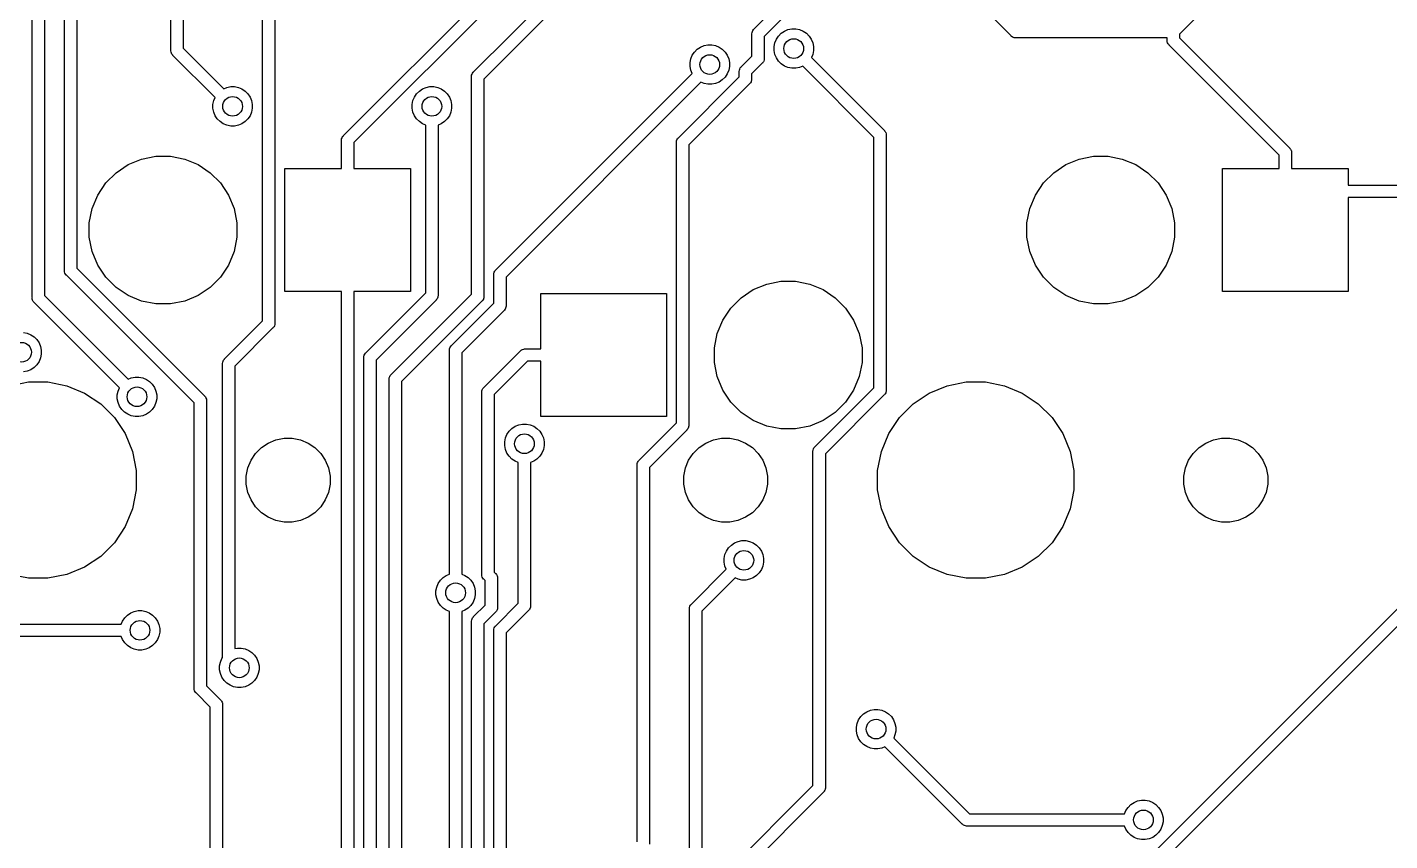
# Model space of a CAD drawing. Extents: x 1.2 to 14.9, y -4.9 to -0.3.
# Drawn here: x 9.416 to 10.506, y -2.518 to -1.868 of the extents above; entities that cross this region are included whole.
import ezdxf

# ---------------------------------------------------------------- set-up
doc = ezdxf.new("R2010")
doc.units = 0
doc.header["$MEASUREMENT"] = 0
doc.layers.add('BLACK', color=7, linetype='CONTINUOUS')

msp = doc.modelspace()

# ---------------------------------------------------------------- linework, layer by layer
at = {"layer": 'BLACK', "linetype": 'CONTINUOUS'}
for p, q in [((9.44605, -2.06227), (9.44605, -1.21855)), ((9.45589, -1.21676), (9.45589, -2.06047)), ((9.42012, -2.08405), (9.42012, -1.22625)), ((9.42996, -1.22445), (9.42996, -2.08225)), ((10.8725, -1.339), (10.338, -1.87347)), ((9.53126, -1.88645), (9.53126, -1.45167)), ((9.5411, -1.45347), (9.5411, -1.88465)), ((9.66933, -1.9544), (9.87477, -1.74895)), ((9.88046, -1.75719), (9.67756, -1.96009)), ((10.2032, -1.87474), (10.0856, -1.75719)), ((9.6046, -2.10264), (9.6046, -1.7785)), ((9.61444, -1.78029), (9.61444, -2.10444)), ((9.77331, -1.90353), (9.87619, -1.80064)), ((9.88315, -1.8076), (9.78154, -1.90922)), ((9.99756, -1.86941), (10.0139, -1.85302)), ((10.0196, -1.86125), (10.0058, -1.8751)), ((9.99593, -1.87306), (9.99602, -1.87209)), ((9.99595, -1.8733), (9.99593, -1.87306)), ((9.99595, -1.89098), (9.99595, -1.8733)), ((9.99602, -1.87209), (9.9963, -1.87117)), ((9.9963, -1.87117), (9.99676, -1.87031)), ((9.99676, -1.87031), (9.99722, -1.86975)), ((9.99722, -1.86975), (9.99737, -1.86956)), ((9.99722, -1.86975), (9.99722, -1.86975)), ((9.99737, -1.86956), (9.99756, -1.86941)), ((10.0172, -1.87485), (10.0194, -1.87265)), ((10.0194, -1.87265), (10.022, -1.87093)), ((10.022, -1.87093), (10.0248, -1.86974)), ((10.0248, -1.86974), (10.0279, -1.86914)), ((10.0279, -1.86914), (10.031, -1.86914)), ((10.031, -1.86914), (10.034, -1.86974)), ((10.034, -1.86974), (10.0369, -1.87093)), ((10.0369, -1.87093), (10.0395, -1.87265)), ((10.0395, -1.87265), (10.0417, -1.87485)), ((10.338, -1.87347), (10.338, -1.87637)), ((9.5411, -1.88465), (9.57344, -1.91699)), ((9.95218, -1.88545), (9.95476, -1.88373)), ((9.95476, -1.88373), (9.95763, -1.88254)), ((9.95763, -1.88254), (9.96067, -1.88193)), ((9.96067, -1.88193), (9.96377, -1.88193)), ((9.96377, -1.88193), (9.96681, -1.88254)), ((9.96681, -1.88254), (9.96968, -1.88373)), ((9.96968, -1.88373), (9.97226, -1.88545)), ((10.0058, -1.8751), (10.0058, -1.89277)), ((10.0137, -1.88333), (10.0143, -1.88029)), ((10.0137, -1.88644), (10.0137, -1.88333)), ((10.0143, -1.88029), (10.0155, -1.87743)), ((10.0155, -1.87743), (10.0172, -1.87485)), ((10.0417, -1.87485), (10.0434, -1.87743)), ((10.0434, -1.87743), (10.0446, -1.88029)), ((10.0446, -1.88029), (10.0452, -1.88333)), ((10.0452, -1.88333), (10.0452, -1.88644)), ((10.2033, -1.87493), (10.2032, -1.87474)), ((10.2035, -1.87508), (10.2033, -1.87493)), ((10.2037, -1.87523), (10.2035, -1.87508)), ((10.2035, -1.87508), (10.2035, -1.87508)), ((10.2041, -1.87554), (10.2037, -1.87523)), ((10.2049, -1.876), (10.2041, -1.87554)), ((10.2058, -1.87628), (10.2049, -1.876)), ((10.2066, -1.87635), (10.2058, -1.87628)), ((10.2068, -1.87637), (10.2066, -1.87635)), ((10.2066, -1.87635), (10.2066, -1.87635)), ((10.207, -1.87635), (10.2068, -1.87637)), ((10.3281, -1.87635), (10.207, -1.87635)), ((10.3281, -1.87816), (10.3281, -1.87635)), ((10.3281, -1.87841), (10.3281, -1.87816)), ((10.3281, -1.87865), (10.3281, -1.87841)), ((10.3282, -1.87937), (10.3281, -1.87865)), ((10.3281, -1.87865), (10.3281, -1.87865)), ((10.3285, -1.8803), (10.3282, -1.87937)), ((10.329, -1.88115), (10.3285, -1.8803)), ((10.3296, -1.8819), (10.329, -1.88115)), ((10.3298, -1.88206), (10.3296, -1.8819)), ((10.4177, -1.97002), (10.3298, -1.88206)), ((10.338, -1.87637), (10.4259, -1.96433)), ((9.53123, -1.88669), (9.53126, -1.88645)), ((9.53133, -1.88765), (9.53123, -1.88669)), ((9.53161, -1.88858), (9.53133, -1.88765)), ((9.53207, -1.88944), (9.53161, -1.88858)), ((9.53231, -1.88974), (9.53207, -1.88944)), ((9.53268, -1.89019), (9.53231, -1.88974)), ((9.53287, -1.89034), (9.53268, -1.89019)), ((9.56648, -1.92395), (9.53287, -1.89034)), ((9.94647, -1.89613), (9.94708, -1.89309)), ((9.94647, -1.89923), (9.94647, -1.89613)), ((9.94708, -1.89309), (9.94826, -1.89022)), ((9.94826, -1.89022), (9.94999, -1.88764)), ((9.94999, -1.88764), (9.95218, -1.88545)), ((9.97226, -1.88545), (9.97445, -1.88764)), ((9.97445, -1.88764), (9.97618, -1.89022)), ((9.97618, -1.89022), (9.97736, -1.89309)), ((9.97736, -1.89309), (9.97797, -1.89613)), ((9.97797, -1.89613), (9.97797, -1.89923)), ((9.98747, -1.89946), (9.99595, -1.89098)), ((10.0045, -1.89633), (10.0044, -1.89651)), ((10.005, -1.89576), (10.0045, -1.89632)), ((10.0045, -1.89632), (10.0045, -1.89633)), ((10.0052, -1.89538), (10.005, -1.89576)), ((10.0054, -1.89491), (10.0052, -1.89538)), ((10.0057, -1.89398), (10.0054, -1.89491)), ((10.0058, -1.89326), (10.0057, -1.89398)), ((10.0058, -1.89277), (10.0058, -1.89302)), ((10.0058, -1.89302), (10.0058, -1.89326)), ((10.0058, -1.89326), (10.0058, -1.89326)), ((10.0143, -1.88948), (10.0137, -1.88644)), ((10.0155, -1.89235), (10.0143, -1.88948)), ((10.0172, -1.89492), (10.0155, -1.89235)), ((10.0194, -1.89712), (10.0172, -1.89492)), ((10.0446, -1.88948), (10.0435, -1.89202)), ((10.0435, -1.89202), (10.1017, -1.95024)), ((10.0452, -1.88644), (10.0446, -1.88948)), ((9.77167, -1.90718), (9.77176, -1.90621)), ((9.77169, -1.90742), (9.77167, -1.90718)), ((9.77176, -1.90621), (9.77205, -1.90528)), ((9.77205, -1.90528), (9.7725, -1.90443)), ((9.7725, -1.90443), (9.77296, -1.90387)), ((9.77296, -1.90387), (9.77312, -1.90368)), ((9.77296, -1.90387), (9.77296, -1.90387)), ((9.77312, -1.90368), (9.77331, -1.90353)), ((9.79103, -2.06191), (9.94813, -1.90481)), ((9.94708, -1.90227), (9.94647, -1.89923)), ((9.94813, -1.90481), (9.94708, -1.90227)), ((9.97618, -1.90514), (9.97445, -1.90772)), ((9.97736, -1.90227), (9.97618, -1.90514)), ((9.97797, -1.89923), (9.97736, -1.90227)), ((9.98583, -1.90311), (9.98593, -1.90215)), ((9.98585, -1.90335), (9.98583, -1.90311)), ((9.98585, -1.90747), (9.98585, -1.90335)), ((9.98593, -1.90215), (9.98621, -1.90122)), ((9.98621, -1.90122), (9.98666, -1.90036)), ((9.98666, -1.90036), (9.98712, -1.8998)), ((9.98712, -1.8998), (9.98713, -1.8998)), ((9.98713, -1.8998), (9.98728, -1.89961)), ((9.98728, -1.89961), (9.98747, -1.89946)), ((10.0042, -1.89667), (9.9957, -1.90515)), ((9.9957, -1.90515), (9.9957, -1.90927)), ((10.0044, -1.89651), (10.0042, -1.89667)), ((10.022, -1.89884), (10.0194, -1.89712)), ((10.0248, -1.90003), (10.022, -1.89884)), ((10.0279, -1.90063), (10.0248, -1.90003)), ((10.031, -1.90063), (10.0279, -1.90063)), ((10.034, -1.90003), (10.031, -1.90063)), ((10.0366, -1.89898), (10.034, -1.90003)), ((10.0935, -1.95593), (10.0366, -1.89898)), ((9.57344, -1.91699), (9.57597, -1.91594)), ((9.57597, -1.91594), (9.57902, -1.91533)), ((9.57902, -1.91533), (9.58212, -1.91533)), ((9.58212, -1.91533), (9.58516, -1.91594)), ((9.58516, -1.91594), (9.58803, -1.91712)), ((9.58803, -1.91712), (9.59061, -1.91885)), ((9.72995, -1.91885), (9.73253, -1.91712)), ((9.73253, -1.91712), (9.7354, -1.91594)), ((9.7354, -1.91594), (9.73844, -1.91533)), ((9.73844, -1.91533), (9.74154, -1.91533)), ((9.74154, -1.91533), (9.74459, -1.91594)), ((9.74459, -1.91594), (9.74745, -1.91712)), ((9.74745, -1.91712), (9.75003, -1.91885)), ((9.77169, -2.08125), (9.77169, -1.90742)), ((9.78154, -1.90922), (9.78154, -2.08304)), ((9.95509, -1.91177), (9.79926, -2.0676)), ((9.93717, -1.95616), (9.98585, -1.90747)), ((9.99408, -1.91316), (9.9454, -1.96185)), ((9.95763, -1.91282), (9.95509, -1.91177)), ((9.96067, -1.91343), (9.95763, -1.91282)), ((9.96377, -1.91343), (9.96067, -1.91343)), ((9.96681, -1.91282), (9.96377, -1.91343)), ((9.96968, -1.91164), (9.96681, -1.91282)), ((9.97226, -1.90991), (9.96968, -1.91164)), ((9.97445, -1.90772), (9.97226, -1.90991)), ((9.99427, -1.91301), (9.99408, -1.91316)), ((9.99467, -1.91253), (9.99427, -1.91301)), ((9.99489, -1.91226), (9.99467, -1.91253)), ((9.99534, -1.9114), (9.99489, -1.91226)), ((9.99546, -1.91101), (9.99534, -1.9114)), ((9.99563, -1.91048), (9.99546, -1.91101)), ((9.9957, -1.90975), (9.99563, -1.91048)), ((9.9957, -1.90927), (9.99572, -1.90951)), ((9.99572, -1.90951), (9.9957, -1.90975)), ((9.9957, -1.90975), (9.9957, -1.90975)), ((9.56482, -1.92953), (9.56542, -1.92649)), ((9.56542, -1.92649), (9.56648, -1.92395)), ((9.59061, -1.91885), (9.5928, -1.92104)), ((9.5928, -1.92104), (9.59452, -1.92362)), ((9.59452, -1.92362), (9.59571, -1.92649)), ((9.59571, -1.92649), (9.59631, -1.92953)), ((9.72424, -1.92953), (9.72485, -1.92649)), ((9.72485, -1.92649), (9.72604, -1.92362)), ((9.72604, -1.92362), (9.72776, -1.92104)), ((9.72776, -1.92104), (9.72995, -1.91885)), ((9.75003, -1.91885), (9.75222, -1.92104)), ((9.75222, -1.92104), (9.75395, -1.92362)), ((9.75395, -1.92362), (9.75513, -1.92649)), ((9.75513, -1.92649), (9.75574, -1.92953)), ((9.56482, -1.93263), (9.56482, -1.92953)), ((9.56542, -1.93567), (9.56482, -1.93263)), ((9.56661, -1.93854), (9.56542, -1.93567)), ((9.56833, -1.94112), (9.56661, -1.93854)), ((9.59452, -1.93854), (9.5928, -1.94112)), ((9.59571, -1.93567), (9.59452, -1.93854)), ((9.59631, -1.93263), (9.59571, -1.93567)), ((9.59631, -1.92953), (9.59631, -1.93263)), ((9.72424, -1.93263), (9.72424, -1.92953)), ((9.72485, -1.93567), (9.72424, -1.93263)), ((9.72604, -1.93854), (9.72485, -1.93567)), ((9.72776, -1.94112), (9.72604, -1.93854)), ((9.75395, -1.93854), (9.75222, -1.94112)), ((9.75513, -1.93567), (9.75395, -1.93854)), ((9.75574, -1.93263), (9.75513, -1.93567)), ((9.75574, -1.92953), (9.75574, -1.93263)), ((9.57053, -1.94331), (9.56833, -1.94112)), ((9.57311, -1.94503), (9.57053, -1.94331)), ((9.57597, -1.94622), (9.57311, -1.94503)), ((9.57902, -1.94683), (9.57597, -1.94622)), ((9.58212, -1.94683), (9.57902, -1.94683)), ((9.58516, -1.94622), (9.58212, -1.94683)), ((9.58803, -1.94503), (9.58516, -1.94622)), ((9.59061, -1.94331), (9.58803, -1.94503)), ((9.5928, -1.94112), (9.59061, -1.94331)), ((9.72995, -1.94331), (9.72776, -1.94112)), ((9.73253, -1.94503), (9.72995, -1.94331)), ((9.73507, -1.94609), (9.73253, -1.94503)), ((9.73507, -2.08026), (9.73507, -1.94609)), ((9.74745, -1.94503), (9.74491, -1.94609)), ((9.74491, -1.94609), (9.74491, -2.08206)), ((9.75003, -1.94331), (9.74745, -1.94503)), ((9.75222, -1.94112), (9.75003, -1.94331)), ((10.1017, -1.95024), (10.1019, -1.95039)), ((10.1019, -1.95039), (10.1021, -1.95058)), ((10.1021, -1.95058), (10.1021, -1.95058)), ((10.1021, -1.95058), (10.1025, -1.95114)), ((9.66769, -1.95805), (9.66772, -1.95781)), ((9.66772, -1.95829), (9.66769, -1.95805)), ((9.66772, -1.95781), (9.66779, -1.95709)), ((9.66772, -1.95781), (9.66772, -1.95781)), ((9.66772, -1.96774), (9.66772, -1.95829)), ((9.66779, -1.95709), (9.66807, -1.95616)), ((9.66807, -1.95616), (9.66853, -1.9553)), ((9.66853, -1.9553), (9.66914, -1.95455)), ((9.66914, -1.95455), (9.66933, -1.9544)), ((9.67756, -1.96009), (9.67756, -1.98079)), ((9.93554, -1.95981), (9.93559, -1.95929)), ((9.93556, -1.96005), (9.93554, -1.95981)), ((9.93556, -2.18423), (9.93556, -1.96005)), ((9.93559, -1.95929), (9.93563, -1.95884)), ((9.93563, -1.95884), (9.93565, -1.95877)), ((9.93565, -1.95877), (9.93591, -1.95791)), ((9.93591, -1.95791), (9.93637, -1.95706)), ((9.93637, -1.95706), (9.93683, -1.9565)), ((9.93683, -1.9565), (9.93698, -1.95631)), ((9.93683, -1.9565), (9.93683, -1.9565)), ((9.93698, -1.95631), (9.93717, -1.95616)), ((10.0935, -2.15617), (10.0935, -1.95593)), ((10.1025, -1.95114), (10.1028, -1.95161)), ((10.1028, -1.95161), (10.103, -1.952)), ((10.103, -1.952), (10.1033, -1.95293)), ((10.1033, -1.95293), (10.1034, -1.95365)), ((10.1034, -1.95365), (10.1034, -1.95365)), ((10.1034, -1.95365), (10.1034, -1.95389)), ((10.1034, -1.95389), (10.1034, -1.95413)), ((10.1034, -1.95413), (10.1034, -2.15797)), ((9.50777, -1.97321), (9.51918, -1.97094)), ((9.51918, -1.97094), (9.53082, -1.97094)), ((9.53082, -1.97094), (9.54223, -1.97321)), ((9.66772, -1.98079), (9.66772, -1.96774)), ((9.9454, -1.96185), (9.9454, -2.18603)), ((10.2578, -1.97321), (10.2692, -1.97094)), ((10.2692, -1.97094), (10.2808, -1.97094)), ((10.2808, -1.97094), (10.2922, -1.97321)), ((10.4177, -1.98079), (10.4177, -1.97002)), ((10.4259, -1.96433), (10.4261, -1.96448)), ((10.4261, -1.96448), (10.4263, -1.96467)), ((10.4263, -1.96467), (10.4263, -1.96467)), ((10.4263, -1.96467), (10.4267, -1.96523)), ((10.4267, -1.96523), (10.4271, -1.96589)), ((10.4271, -1.96589), (10.4272, -1.96609)), ((10.4272, -1.96609), (10.4275, -1.96702)), ((10.4275, -1.96702), (10.4276, -1.96774)), ((10.4276, -1.96774), (10.4276, -1.96774)), ((10.4276, -1.96774), (10.4276, -1.96798)), ((10.4276, -1.96798), (10.4276, -1.96822)), ((10.4276, -1.96822), (10.4276, -1.98079)), ((9.48735, -1.98413), (9.49703, -1.97767)), ((9.49703, -1.97767), (9.50777, -1.97321)), ((9.54223, -1.97321), (9.55297, -1.97767)), ((9.55297, -1.97767), (9.56265, -1.98413)), ((9.62244, -2.07921), (9.62244, -1.98079)), ((9.62244, -1.98079), (9.66772, -1.98079)), ((9.67756, -1.98079), (9.72283, -1.98079)), ((9.72283, -1.98079), (9.72283, -2.07921)), ((10.2374, -1.98413), (10.247, -1.97767)), ((10.247, -1.97767), (10.2578, -1.97321)), ((10.2922, -1.97321), (10.303, -1.97767)), ((10.303, -1.97767), (10.3126, -1.98413)), ((10.3724, -2.07921), (10.3724, -1.98079)), ((10.3724, -1.98079), (10.4177, -1.98079)), ((10.4276, -1.98079), (10.4728, -1.98079)), ((10.4728, -1.98079), (10.4728, -1.99407)), ((9.47267, -2.00203), (9.47913, -1.99235)), ((9.47913, -1.99235), (9.48735, -1.98413)), ((9.56265, -1.98413), (9.57087, -1.99235)), ((9.57087, -1.99235), (9.57733, -2.00203)), ((10.2227, -2.00203), (10.2291, -1.99235)), ((10.2291, -1.99235), (10.2374, -1.98413)), ((10.3126, -1.98413), (10.3209, -1.99235)), ((10.3209, -1.99235), (10.3273, -2.00203)), ((10.4728, -1.99407), (10.6195, -1.99407)), ((9.46821, -2.01277), (9.47267, -2.00203)), ((9.57733, -2.00203), (9.58179, -2.01277)), ((10.2182, -2.01277), (10.2227, -2.00203)), ((10.3273, -2.00203), (10.3318, -2.01277)), ((10.6177, -2.00391), (10.4728, -2.00391)), ((10.4728, -2.00391), (10.4728, -2.07921)), ((9.46594, -2.02418), (9.46821, -2.01277)), ((9.58179, -2.01277), (9.58406, -2.02418)), ((10.2159, -2.02418), (10.2182, -2.01277)), ((10.3318, -2.01277), (10.3341, -2.02418)), ((9.46594, -2.03582), (9.46594, -2.02418)), ((9.58406, -2.02418), (9.58406, -2.03582)), ((10.2159, -2.03582), (10.2159, -2.02418)), ((10.3341, -2.02418), (10.3341, -2.03582)), ((9.46821, -2.04723), (9.46594, -2.03582)), ((9.58406, -2.03582), (9.58179, -2.04723)), ((10.2182, -2.04723), (10.2159, -2.03582)), ((10.3341, -2.03582), (10.3318, -2.04723)), ((9.47267, -2.05797), (9.46821, -2.04723)), ((9.58179, -2.04723), (9.57733, -2.05797)), ((10.2227, -2.05797), (10.2182, -2.04723)), ((10.3318, -2.04723), (10.3273, -2.05797)), ((9.47913, -2.06765), (9.47267, -2.05797)), ((9.57733, -2.05797), (9.57087, -2.06765)), ((10.2291, -2.06765), (10.2227, -2.05797)), ((10.3273, -2.05797), (10.3209, -2.06765)), ((9.44603, -2.06251), (9.44605, -2.06227)), ((9.44605, -2.06275), (9.44603, -2.06251)), ((9.44612, -2.06347), (9.44605, -2.06275)), ((9.44605, -2.06275), (9.44605, -2.06275)), ((9.4464, -2.0644), (9.44612, -2.06347)), ((9.44686, -2.06526), (9.4464, -2.0644)), ((9.44748, -2.066), (9.44686, -2.06526)), ((9.44766, -2.06616), (9.44748, -2.066)), ((9.54978, -2.16827), (9.44766, -2.06616)), ((9.45589, -2.06047), (9.55801, -2.16258)), ((9.48735, -2.07587), (9.47913, -2.06765)), ((9.57087, -2.06765), (9.56265, -2.07587)), ((9.7894, -2.06556), (9.78949, -2.06459)), ((9.78942, -2.0658), (9.7894, -2.06556)), ((9.78942, -2.08859), (9.78942, -2.0658)), ((9.78949, -2.06459), (9.78977, -2.06367)), ((9.78977, -2.06367), (9.79023, -2.06281)), ((9.79023, -2.06281), (9.79069, -2.06225)), ((9.79069, -2.06225), (9.79085, -2.06206)), ((9.79069, -2.06225), (9.79069, -2.06225)), ((9.79085, -2.06206), (9.79103, -2.06191)), ((9.79926, -2.0676), (9.79926, -2.09039)), ((10.2374, -2.07587), (10.2291, -2.06765)), ((10.3209, -2.06765), (10.3126, -2.07587)), ((9.49703, -2.08233), (9.48735, -2.07587)), ((9.56265, -2.07587), (9.55297, -2.08233)), ((9.66772, -2.07921), (9.62244, -2.07921)), ((9.66772, -2.58543), (9.66772, -2.07921)), ((9.72283, -2.07921), (9.67756, -2.07921)), ((9.67756, -2.07921), (9.67756, -2.58723)), ((9.68706, -2.12827), (9.73507, -2.08026)), ((9.70746, -2.14548), (9.77169, -2.08125)), ((9.82717, -2.12508), (9.82717, -2.08079)), ((9.82717, -2.08079), (9.92756, -2.08079)), ((9.92756, -2.08079), (9.92756, -2.17921)), ((9.98735, -2.08413), (9.99703, -2.07767)), ((9.99703, -2.07767), (10.0078, -2.07321)), ((10.0078, -2.07321), (10.0192, -2.07094)), ((10.0192, -2.07094), (10.0308, -2.07094)), ((10.0308, -2.07094), (10.0422, -2.07321)), ((10.0422, -2.07321), (10.053, -2.07767)), ((10.053, -2.07767), (10.0626, -2.08413)), ((10.247, -2.08233), (10.2374, -2.07587)), ((10.3126, -2.07587), (10.303, -2.08233)), ((10.4728, -2.07921), (10.3724, -2.07921)), ((9.42009, -2.08429), (9.42012, -2.08405)), ((9.42012, -2.08453), (9.42009, -2.08429)), ((9.42019, -2.08525), (9.42012, -2.08453)), ((9.42012, -2.08453), (9.42012, -2.08453)), ((9.42047, -2.08618), (9.42019, -2.08525)), ((9.42093, -2.08703), (9.42047, -2.08618)), ((9.42154, -2.08778), (9.42093, -2.08703)), ((9.42173, -2.08794), (9.42154, -2.08778)), ((9.49, -2.15621), (9.42173, -2.08794)), ((9.42996, -2.08225), (9.49696, -2.14925)), ((9.50777, -2.08679), (9.49703, -2.08233)), ((9.51918, -2.08906), (9.50777, -2.08679)), ((9.53082, -2.08906), (9.51918, -2.08906)), ((9.54223, -2.08679), (9.53082, -2.08906)), ((9.55297, -2.08233), (9.54223, -2.08679)), ((9.7433, -2.08595), (9.69529, -2.13396)), ((9.77992, -2.08693), (9.71569, -2.15117)), ((9.74349, -2.0858), (9.7433, -2.08595)), ((9.74371, -2.08552), (9.74349, -2.0858)), ((9.7441, -2.08505), (9.74371, -2.08552)), ((9.74456, -2.08419), (9.7441, -2.08505)), ((9.74461, -2.08402), (9.74456, -2.08419)), ((9.74484, -2.08326), (9.74461, -2.08402)), ((9.74491, -2.08254), (9.74484, -2.08326)), ((9.74491, -2.08206), (9.74494, -2.0823)), ((9.74494, -2.0823), (9.74491, -2.08254)), ((9.74491, -2.08254), (9.74491, -2.08254)), ((9.75564, -2.12237), (9.78942, -2.08859)), ((9.78011, -2.08678), (9.77992, -2.08693)), ((9.78026, -2.08659), (9.78011, -2.08678)), ((9.78073, -2.08603), (9.78026, -2.08659)), ((9.78026, -2.08659), (9.78026, -2.08659)), ((9.78118, -2.08518), (9.78073, -2.08603)), ((9.78122, -2.08505), (9.78118, -2.08518)), ((9.78146, -2.08425), (9.78122, -2.08505)), ((9.78154, -2.08352), (9.78146, -2.08425)), ((9.78154, -2.08304), (9.78156, -2.08328)), ((9.78156, -2.08328), (9.78154, -2.08352)), ((9.78154, -2.08352), (9.78154, -2.08352)), ((9.79891, -2.09252), (9.79858, -2.09314)), ((9.79919, -2.09159), (9.79891, -2.09252)), ((9.79926, -2.09087), (9.79919, -2.09159)), ((9.79926, -2.09039), (9.79929, -2.09063)), ((9.79929, -2.09063), (9.79926, -2.09087)), ((9.79926, -2.09087), (9.79926, -2.09087)), ((9.97267, -2.10203), (9.97913, -2.09235)), ((9.97913, -2.09235), (9.98735, -2.08413)), ((10.0626, -2.08413), (10.0709, -2.09235)), ((10.0709, -2.09235), (10.0773, -2.10203)), ((10.2578, -2.08679), (10.247, -2.08233)), ((10.2692, -2.08906), (10.2578, -2.08679)), ((10.2808, -2.08906), (10.2692, -2.08906)), ((10.2922, -2.08679), (10.2808, -2.08906)), ((10.303, -2.08233), (10.2922, -2.08679)), ((9.57419, -2.13305), (9.6046, -2.10264)), ((9.79765, -2.09428), (9.76387, -2.12806)), ((9.79784, -2.09413), (9.79765, -2.09428)), ((9.79799, -2.09394), (9.79784, -2.09413)), ((9.79845, -2.09338), (9.79799, -2.09394)), ((9.79799, -2.09394), (9.79799, -2.09394)), ((9.79858, -2.09314), (9.79845, -2.09338)), ((9.96821, -2.11277), (9.97267, -2.10203)), ((10.0773, -2.10203), (10.0818, -2.11277)), ((9.41331, -2.11195), (9.41635, -2.11256)), ((9.41635, -2.11256), (9.41922, -2.11375)), ((9.41922, -2.11375), (9.42179, -2.11547)), ((9.61283, -2.10833), (9.58242, -2.13874)), ((9.61302, -2.10818), (9.61283, -2.10833)), ((9.61317, -2.10799), (9.61302, -2.10818)), ((9.61363, -2.10743), (9.61317, -2.10799)), ((9.61317, -2.10799), (9.61317, -2.10799)), ((9.61372, -2.10727), (9.61363, -2.10743)), ((9.61409, -2.10657), (9.61372, -2.10727)), ((9.61437, -2.10565), (9.61409, -2.10657)), ((9.61444, -2.10492), (9.61437, -2.10565)), ((9.61444, -2.10444), (9.61446, -2.10468)), ((9.61446, -2.10468), (9.61444, -2.10492)), ((9.61444, -2.10492), (9.61444, -2.10492)), ((9.96594, -2.12418), (9.96821, -2.11277)), ((10.0818, -2.11277), (10.0841, -2.12418)), ((9.42179, -2.11547), (9.42399, -2.11766)), ((9.42399, -2.11766), (9.42571, -2.12024)), ((9.42571, -2.12024), (9.4269, -2.12311)), ((9.4269, -2.12311), (9.4275, -2.12615)), ((9.75401, -2.12602), (9.7541, -2.12505)), ((9.7541, -2.12505), (9.75438, -2.12413)), ((9.75438, -2.12413), (9.75484, -2.12327)), ((9.75484, -2.12327), (9.7553, -2.12271)), ((9.7553, -2.12271), (9.75546, -2.12252)), ((9.7553, -2.12271), (9.7553, -2.12271)), ((9.75546, -2.12252), (9.75564, -2.12237)), ((9.81247, -2.12543), (9.81339, -2.12515)), ((9.81339, -2.12515), (9.81412, -2.12508)), ((9.81412, -2.12508), (9.81436, -2.12506)), ((9.81412, -2.12508), (9.81412, -2.12508)), ((9.81436, -2.12506), (9.8146, -2.12508)), ((9.8146, -2.12508), (9.82717, -2.12508)), ((9.96594, -2.13582), (9.96594, -2.12418)), ((10.0841, -2.12418), (10.0841, -2.13582)), ((9.42571, -2.13516), (9.42399, -2.13774)), ((9.4269, -2.13229), (9.42571, -2.13516)), ((9.4275, -2.12925), (9.4269, -2.13229)), ((9.4275, -2.12615), (9.4275, -2.12925)), ((9.57255, -2.1367), (9.57265, -2.13574)), ((9.57265, -2.13574), (9.57293, -2.13481)), ((9.57293, -2.13481), (9.57338, -2.13396)), ((9.57338, -2.13396), (9.57385, -2.1334)), ((9.57385, -2.1334), (9.574, -2.13321)), ((9.57385, -2.1334), (9.57385, -2.1334)), ((9.574, -2.13321), (9.57419, -2.13305)), ((9.68543, -2.13192), (9.68545, -2.13168)), ((9.68545, -2.13216), (9.68543, -2.13192)), ((9.68545, -2.13168), (9.68552, -2.13096)), ((9.68545, -2.13168), (9.68545, -2.13168)), ((9.68545, -2.60165), (9.68545, -2.13216)), ((9.68552, -2.13096), (9.6858, -2.13003)), ((9.6858, -2.13003), (9.68626, -2.12917)), ((9.68626, -2.12917), (9.68687, -2.12842)), ((9.68687, -2.12842), (9.68706, -2.12827)), ((9.69529, -2.13396), (9.69529, -2.60344)), ((9.75403, -2.12626), (9.75401, -2.12602)), ((9.75403, -2.30511), (9.75403, -2.12626)), ((9.76387, -2.12806), (9.76387, -2.30511)), ((9.78149, -2.15591), (9.81071, -2.12669)), ((9.8164, -2.13492), (9.78972, -2.1616)), ((9.81071, -2.12669), (9.81086, -2.1265)), ((9.81086, -2.1265), (9.81105, -2.12635)), ((9.81105, -2.12635), (9.81161, -2.12589)), ((9.81105, -2.12635), (9.81105, -2.12635)), ((9.81161, -2.12589), (9.81182, -2.12578)), ((9.81182, -2.12578), (9.81247, -2.12543)), ((9.82717, -2.13492), (9.8164, -2.13492)), ((9.82717, -2.17921), (9.82717, -2.13492)), ((9.96821, -2.14723), (9.96594, -2.13582)), ((10.0841, -2.13582), (10.0818, -2.14723)), ((9.41635, -2.14284), (9.41331, -2.14345)), ((9.41922, -2.14166), (9.41635, -2.14284)), ((9.42179, -2.13993), (9.41922, -2.14166)), ((9.42399, -2.13774), (9.42179, -2.13993)), ((9.57257, -2.13695), (9.57255, -2.1367)), ((9.57257, -2.3714), (9.57257, -2.13695)), ((9.58242, -2.13874), (9.58242, -2.36475)), ((9.7062, -2.14724), (9.70666, -2.14638)), ((9.70666, -2.14638), (9.70712, -2.14582)), ((9.70712, -2.14582), (9.70727, -2.14563)), ((9.70712, -2.14582), (9.70712, -2.14582)), ((9.70727, -2.14563), (9.70746, -2.14548)), ((9.4021, -2.15452), (9.41727, -2.1515)), ((9.41727, -2.1515), (9.43273, -2.1515)), ((9.43273, -2.1515), (9.4479, -2.15452)), ((9.4479, -2.15452), (9.46218, -2.16043)), ((9.48895, -2.15875), (9.49, -2.15621)), ((9.49696, -2.14925), (9.4995, -2.1482)), ((9.4995, -2.1482), (9.50254, -2.14759)), ((9.50254, -2.14759), (9.50565, -2.14759)), ((9.50565, -2.14759), (9.50869, -2.1482)), ((9.50869, -2.1482), (9.51155, -2.14939)), ((9.51155, -2.14939), (9.51413, -2.15111)), ((9.51413, -2.15111), (9.51633, -2.1533)), ((9.51633, -2.1533), (9.51805, -2.15588)), ((9.51805, -2.15588), (9.51924, -2.15875)), ((9.70582, -2.14913), (9.70592, -2.14817)), ((9.70585, -2.14937), (9.70582, -2.14913)), ((9.70585, -2.63548), (9.70585, -2.14937)), ((9.70592, -2.14817), (9.7062, -2.14724)), ((9.71569, -2.15117), (9.71569, -2.63548)), ((9.77995, -2.15859), (9.78023, -2.15767)), ((9.78023, -2.15767), (9.78069, -2.15681)), ((9.78069, -2.15681), (9.78115, -2.15625)), ((9.78115, -2.15625), (9.7813, -2.15606)), ((9.78115, -2.15625), (9.78115, -2.15625)), ((9.7813, -2.15606), (9.78149, -2.15591)), ((9.97267, -2.15797), (9.96821, -2.14723)), ((10.0464, -2.20325), (10.0935, -2.15617)), ((10.0818, -2.14723), (10.0773, -2.15797)), ((10.1378, -2.16043), (10.1521, -2.15452)), ((10.1521, -2.15452), (10.1673, -2.1515)), ((10.1673, -2.1515), (10.1827, -2.1515)), ((10.1827, -2.1515), (10.1979, -2.15452)), ((10.1979, -2.15452), (10.2122, -2.16043)), ((9.46218, -2.16043), (9.47504, -2.16903)), ((9.48835, -2.16179), (9.48895, -2.15875)), ((9.48835, -2.16489), (9.48835, -2.16179)), ((9.48895, -2.16794), (9.48835, -2.16489)), ((9.49014, -2.1708), (9.48895, -2.16794)), ((9.51924, -2.16794), (9.51805, -2.1708)), ((9.51924, -2.15875), (9.51984, -2.16179)), ((9.51984, -2.16489), (9.51924, -2.16794)), ((9.51984, -2.16179), (9.51984, -2.16489)), ((9.54978, -2.39625), (9.54978, -2.16827)), ((9.55801, -2.16258), (9.55819, -2.16274)), ((9.55819, -2.16274), (9.55835, -2.16292)), ((9.55835, -2.16292), (9.55881, -2.16348)), ((9.55881, -2.16348), (9.55913, -2.16409)), ((9.55913, -2.16409), (9.55927, -2.16434)), ((9.55927, -2.16434), (9.55955, -2.16527)), ((9.55955, -2.16527), (9.55962, -2.16599)), ((9.55962, -2.16599), (9.55962, -2.16599)), ((9.55962, -2.16599), (9.55964, -2.16623)), ((9.55964, -2.16623), (9.55962, -2.16647)), ((9.55962, -2.16647), (9.55962, -2.39445)), ((9.77985, -2.15956), (9.77995, -2.15859)), ((9.77988, -2.1598), (9.77985, -2.15956)), ((9.77988, -2.30534), (9.77988, -2.1598)), ((9.78972, -2.1616), (9.78972, -2.30354)), ((9.97913, -2.16765), (9.97267, -2.15797)), ((9.98735, -2.17587), (9.97913, -2.16765)), ((10.1017, -2.16186), (10.0547, -2.20894)), ((10.0709, -2.16765), (10.0626, -2.17587)), ((10.0773, -2.15797), (10.0709, -2.16765)), ((10.1019, -2.16171), (10.1017, -2.16186)), ((10.1022, -2.16138), (10.1019, -2.16171)), ((10.1025, -2.16096), (10.1022, -2.16138)), ((10.103, -2.1601), (10.1025, -2.16096)), ((10.1032, -2.15952), (10.103, -2.1601)), ((10.1033, -2.15917), (10.1032, -2.15952)), ((10.1034, -2.15845), (10.1033, -2.15917)), ((10.1034, -2.15797), (10.1034, -2.15821)), ((10.1034, -2.15821), (10.1034, -2.15845)), ((10.1034, -2.15845), (10.1034, -2.15845)), ((10.125, -2.16903), (10.1378, -2.16043)), ((10.2122, -2.16043), (10.225, -2.16903)), ((9.47504, -2.16903), (9.48597, -2.17996)), ((9.49186, -2.17338), (9.49014, -2.1708)), ((9.49406, -2.17557), (9.49186, -2.17338)), ((9.49663, -2.1773), (9.49406, -2.17557)), ((9.4995, -2.17849), (9.49663, -2.1773)), ((9.50254, -2.17909), (9.4995, -2.17849)), ((9.50565, -2.17909), (9.50254, -2.17909)), ((9.50869, -2.17849), (9.50565, -2.17909)), ((9.51155, -2.1773), (9.50869, -2.17849)), ((9.51413, -2.17557), (9.51155, -2.1773)), ((9.51633, -2.17338), (9.51413, -2.17557)), ((9.51805, -2.1708), (9.51633, -2.17338)), ((9.92756, -2.17921), (9.82717, -2.17921)), ((9.99703, -2.18233), (9.98735, -2.17587)), ((10.0626, -2.17587), (10.053, -2.18233)), ((10.114, -2.17996), (10.125, -2.16903)), ((10.225, -2.16903), (10.236, -2.17996)), ((9.48597, -2.17996), (9.49457, -2.19282)), ((9.80176, -2.19083), (9.80396, -2.18864)), ((9.80396, -2.18864), (9.80654, -2.18691)), ((9.80654, -2.18691), (9.8094, -2.18573)), ((9.8094, -2.18573), (9.81245, -2.18512)), ((9.81245, -2.18512), (9.81555, -2.18512)), ((9.81555, -2.18512), (9.81859, -2.18573)), ((9.81859, -2.18573), (9.82146, -2.18691)), ((9.82146, -2.18691), (9.82403, -2.18864)), ((9.82403, -2.18864), (9.82623, -2.19083)), ((9.90569, -2.2141), (9.93556, -2.18423)), ((9.94379, -2.18992), (9.91393, -2.21979)), ((9.94398, -2.18977), (9.94379, -2.18992)), ((9.94421, -2.18948), (9.94398, -2.18977)), ((9.94459, -2.18902), (9.94421, -2.18948)), ((9.94505, -2.18816), (9.94459, -2.18902)), ((9.94511, -2.18796), (9.94505, -2.18816)), ((9.94533, -2.18724), (9.94511, -2.18796)), ((9.9454, -2.18651), (9.94533, -2.18724)), ((9.9454, -2.18603), (9.94543, -2.18627)), ((9.94543, -2.18627), (9.9454, -2.18651)), ((9.9454, -2.18651), (9.9454, -2.18651)), ((10.0078, -2.18679), (9.99703, -2.18233)), ((10.0192, -2.18906), (10.0078, -2.18679)), ((10.0308, -2.18906), (10.0192, -2.18906)), ((10.0422, -2.18679), (10.0308, -2.18906)), ((10.053, -2.18233), (10.0422, -2.18679)), ((10.1054, -2.19282), (10.114, -2.17996)), ((10.236, -2.17996), (10.2446, -2.19282)), ((9.49457, -2.19282), (9.50048, -2.2071)), ((9.60365, -2.20398), (9.60913, -2.20031)), ((9.60913, -2.20031), (9.61523, -2.19779)), ((9.61523, -2.19779), (9.6217, -2.1965)), ((9.6217, -2.1965), (9.6283, -2.1965)), ((9.6283, -2.1965), (9.63477, -2.19779)), ((9.63477, -2.19779), (9.64087, -2.20031)), ((9.64087, -2.20031), (9.64635, -2.20398)), ((9.79825, -2.19932), (9.79885, -2.19628)), ((9.79825, -2.20242), (9.79825, -2.19932)), ((9.79885, -2.19628), (9.80004, -2.19341)), ((9.80004, -2.19341), (9.80176, -2.19083)), ((9.82623, -2.19083), (9.82795, -2.19341)), ((9.82795, -2.19341), (9.82914, -2.19628)), ((9.82914, -2.19628), (9.82974, -2.19932)), ((9.82974, -2.19932), (9.82974, -2.20242)), ((9.95364, -2.20398), (9.95913, -2.20031)), ((9.95913, -2.20031), (9.96523, -2.19779)), ((9.96523, -2.19779), (9.9717, -2.1965)), ((9.9717, -2.1965), (9.9783, -2.1965)), ((9.9783, -2.1965), (9.98477, -2.19779)), ((9.98477, -2.19779), (9.99087, -2.20031)), ((9.99087, -2.20031), (9.99635, -2.20398)), ((10.0995, -2.2071), (10.1054, -2.19282)), ((10.2446, -2.19282), (10.2505, -2.2071)), ((10.3536, -2.20398), (10.3591, -2.20031)), ((10.3591, -2.20031), (10.3652, -2.19779)), ((10.3652, -2.19779), (10.3717, -2.1965)), ((10.3717, -2.1965), (10.3783, -2.1965)), ((10.3783, -2.1965), (10.3848, -2.19779)), ((10.3848, -2.19779), (10.3909, -2.20031)), ((10.3909, -2.20031), (10.3964, -2.20398)), ((9.50048, -2.2071), (9.5035, -2.22227)), ((9.59531, -2.21413), (9.59898, -2.20864)), ((9.59898, -2.20864), (9.60365, -2.20398)), ((9.64635, -2.20398), (9.65102, -2.20864)), ((9.65102, -2.20864), (9.65469, -2.21413)), ((9.79885, -2.20546), (9.79825, -2.20242)), ((9.80004, -2.20833), (9.79885, -2.20546)), ((9.80176, -2.21091), (9.80004, -2.20833)), ((9.80396, -2.2131), (9.80176, -2.21091)), ((9.82623, -2.21091), (9.82403, -2.2131)), ((9.82795, -2.20833), (9.82623, -2.21091)), ((9.82914, -2.20546), (9.82795, -2.20833)), ((9.82974, -2.20242), (9.82914, -2.20546)), ((9.94531, -2.21413), (9.94898, -2.20864)), ((9.94898, -2.20864), (9.95364, -2.20398)), ((9.99635, -2.20398), (10.001, -2.20864)), ((10.001, -2.20864), (10.0047, -2.21413)), ((10.0448, -2.20666), (10.0449, -2.20594)), ((10.0448, -2.20691), (10.0448, -2.20666)), ((10.0448, -2.20666), (10.0448, -2.20666)), ((10.0448, -2.20715), (10.0448, -2.20691)), ((10.0448, -2.47407), (10.0448, -2.20715)), ((10.0449, -2.20594), (10.0452, -2.20501)), ((10.0452, -2.20501), (10.0456, -2.20416)), ((10.0456, -2.20416), (10.0462, -2.20341)), ((10.0462, -2.20341), (10.0464, -2.20325)), ((10.0547, -2.20894), (10.0547, -2.47587)), ((10.0965, -2.22227), (10.0995, -2.2071)), ((10.2505, -2.2071), (10.2535, -2.22227)), ((10.3453, -2.21413), (10.349, -2.20864)), ((10.349, -2.20864), (10.3536, -2.20398)), ((10.3964, -2.20398), (10.401, -2.20864)), ((10.401, -2.20864), (10.4047, -2.21413)), ((9.5035, -2.22227), (9.5035, -2.23773)), ((9.5915, -2.2267), (9.59279, -2.22023)), ((9.59279, -2.22023), (9.59531, -2.21413)), ((9.65469, -2.21413), (9.65721, -2.22023)), ((9.65721, -2.22023), (9.6585, -2.2267)), ((9.80654, -2.21483), (9.80396, -2.2131)), ((9.80907, -2.21588), (9.80654, -2.21483)), ((9.80907, -2.3285), (9.80907, -2.21588)), ((9.82146, -2.21483), (9.81892, -2.21588)), ((9.81892, -2.21588), (9.81892, -2.3303)), ((9.82403, -2.2131), (9.82146, -2.21483)), ((9.90406, -2.21775), (9.90415, -2.21678)), ((9.90408, -2.21799), (9.90406, -2.21775)), ((9.90408, -2.51928), (9.90408, -2.21799)), ((9.90415, -2.21678), (9.90444, -2.21586)), ((9.90444, -2.21586), (9.90489, -2.215)), ((9.90489, -2.215), (9.90535, -2.21444)), ((9.90535, -2.21444), (9.90551, -2.21425)), ((9.90535, -2.21444), (9.90535, -2.21444)), ((9.90551, -2.21425), (9.90569, -2.2141)), ((9.91393, -2.21979), (9.91393, -2.52108)), ((9.9415, -2.2267), (9.94279, -2.22023)), ((9.94279, -2.22023), (9.94531, -2.21413)), ((10.0047, -2.21413), (10.0072, -2.22023)), ((10.0072, -2.22023), (10.0085, -2.2267)), ((10.0965, -2.23773), (10.0965, -2.22227)), ((10.2535, -2.22227), (10.2535, -2.23773)), ((10.3198, -2.52536), (10.6274, -2.21772)), ((10.3415, -2.2267), (10.3428, -2.22023)), ((10.3428, -2.22023), (10.3453, -2.21413)), ((10.4047, -2.21413), (10.4072, -2.22023)), ((10.4072, -2.22023), (10.4085, -2.2267)), ((9.5915, -2.2333), (9.5915, -2.2267)), ((9.59279, -2.23977), (9.5915, -2.2333)), ((9.6585, -2.2333), (9.65721, -2.23977)), ((9.6585, -2.2267), (9.6585, -2.2333)), ((9.9415, -2.2333), (9.9415, -2.2267)), ((9.94279, -2.23977), (9.9415, -2.2333)), ((10.0085, -2.2333), (10.0072, -2.23977)), ((10.0085, -2.2267), (10.0085, -2.2333)), ((10.6357, -2.22341), (10.3255, -2.53359)), ((10.3415, -2.2333), (10.3415, -2.2267)), ((10.3428, -2.23977), (10.3415, -2.2333)), ((10.4085, -2.2333), (10.4072, -2.23977)), ((10.4085, -2.2267), (10.4085, -2.2333)), ((9.5035, -2.23773), (9.50048, -2.2529)), ((9.59531, -2.24587), (9.59279, -2.23977)), ((9.65721, -2.23977), (9.65469, -2.24587)), ((9.94531, -2.24587), (9.94279, -2.23977)), ((10.0072, -2.23977), (10.0047, -2.24587)), ((10.0995, -2.2529), (10.0965, -2.23773)), ((10.2535, -2.23773), (10.2505, -2.2529)), ((10.3453, -2.24587), (10.3428, -2.23977)), ((10.4072, -2.23977), (10.4047, -2.24587)), ((9.50048, -2.2529), (9.49457, -2.26718)), ((9.59898, -2.25135), (9.59531, -2.24587)), ((9.60365, -2.25602), (9.59898, -2.25135)), ((9.65102, -2.25135), (9.64635, -2.25602)), ((9.65469, -2.24587), (9.65102, -2.25135)), ((9.94898, -2.25135), (9.94531, -2.24587)), ((9.95364, -2.25602), (9.94898, -2.25135)), ((10.001, -2.25135), (9.99635, -2.25602)), ((10.0047, -2.24587), (10.001, -2.25135)), ((10.1054, -2.26718), (10.0995, -2.2529)), ((10.2505, -2.2529), (10.2446, -2.26718)), ((10.349, -2.25135), (10.3453, -2.24587)), ((10.3536, -2.25602), (10.349, -2.25135)), ((10.401, -2.25135), (10.3964, -2.25602)), ((10.4047, -2.24587), (10.401, -2.25135)), ((9.60913, -2.25969), (9.60365, -2.25602)), ((9.61523, -2.26221), (9.60913, -2.25969)), ((9.6217, -2.2635), (9.61523, -2.26221)), ((9.6283, -2.2635), (9.6217, -2.2635)), ((9.63477, -2.26221), (9.6283, -2.2635)), ((9.64087, -2.25969), (9.63477, -2.26221)), ((9.64635, -2.25602), (9.64087, -2.25969)), ((9.95913, -2.25969), (9.95364, -2.25602)), ((9.96523, -2.26221), (9.95913, -2.25969)), ((9.9717, -2.2635), (9.96523, -2.26221)), ((9.9783, -2.2635), (9.9717, -2.2635)), ((9.98477, -2.26221), (9.9783, -2.2635)), ((9.99087, -2.25969), (9.98477, -2.26221)), ((9.99635, -2.25602), (9.99087, -2.25969)), ((10.3591, -2.25969), (10.3536, -2.25602)), ((10.3652, -2.26221), (10.3591, -2.25969)), ((10.3717, -2.2635), (10.3652, -2.26221)), ((10.3783, -2.2635), (10.3717, -2.2635)), ((10.3848, -2.26221), (10.3783, -2.2635)), ((10.3909, -2.25969), (10.3848, -2.26221)), ((10.3964, -2.25602), (10.3909, -2.25969)), ((9.49457, -2.26718), (9.48597, -2.28004)), ((10.114, -2.28004), (10.1054, -2.26718)), ((10.2446, -2.26718), (10.236, -2.28004)), ((9.48597, -2.28004), (9.47504, -2.29097)), ((9.97441, -2.28953), (9.9756, -2.28667)), ((9.9756, -2.28667), (9.97732, -2.28409)), ((9.97732, -2.28409), (9.97952, -2.28189)), ((9.97952, -2.28189), (9.9821, -2.28017)), ((9.9821, -2.28017), (9.98496, -2.27898)), ((9.98496, -2.27898), (9.988, -2.27838)), ((9.988, -2.27838), (9.99111, -2.27838)), ((9.99111, -2.27838), (9.99415, -2.27898)), ((9.99415, -2.27898), (9.99701, -2.28017)), ((9.99701, -2.28017), (9.99959, -2.28189)), ((9.99959, -2.28189), (10.0018, -2.28409)), ((10.0018, -2.28409), (10.0035, -2.28667)), ((10.0035, -2.28667), (10.0047, -2.28953)), ((10.125, -2.29097), (10.114, -2.28004)), ((10.236, -2.28004), (10.225, -2.29097)), ((9.46218, -2.29957), (9.4479, -2.30548)), ((9.47504, -2.29097), (9.46218, -2.29957)), ((9.97381, -2.29257), (9.97441, -2.28953)), ((9.97381, -2.29568), (9.97381, -2.29257)), ((9.97441, -2.29872), (9.97381, -2.29568)), ((9.97546, -2.30126), (9.97441, -2.29872)), ((10.0047, -2.29872), (10.0035, -2.30159)), ((10.0047, -2.28953), (10.0053, -2.29257)), ((10.0053, -2.29568), (10.0047, -2.29872)), ((10.0053, -2.29257), (10.0053, -2.29568)), ((10.1378, -2.29957), (10.125, -2.29097)), ((10.1521, -2.30548), (10.1378, -2.29957)), ((10.2122, -2.29957), (10.1979, -2.30548)), ((10.225, -2.29097), (10.2122, -2.29957)), ((9.41727, -2.3085), (9.4021, -2.30548)), ((9.43273, -2.3085), (9.41727, -2.3085)), ((9.4479, -2.30548), (9.43273, -2.3085)), ((9.745, -2.31266), (9.74672, -2.31008)), ((9.74672, -2.31008), (9.74891, -2.30789)), ((9.74891, -2.30789), (9.75149, -2.30617)), ((9.75149, -2.30617), (9.75403, -2.30511)), ((9.76387, -2.30511), (9.76641, -2.30617)), ((9.76641, -2.30617), (9.76899, -2.30789)), ((9.76899, -2.30789), (9.77119, -2.31008)), ((9.77119, -2.31008), (9.77291, -2.31266)), ((9.77985, -2.30558), (9.77988, -2.30534)), ((9.77988, -2.30582), (9.77985, -2.30558)), ((9.77995, -2.30655), (9.77988, -2.30582)), ((9.77988, -2.30582), (9.77988, -2.30582)), ((9.78023, -2.30748), (9.77995, -2.30655)), ((9.78069, -2.30833), (9.78023, -2.30748)), ((9.7813, -2.30908), (9.78069, -2.30833)), ((9.78149, -2.30923), (9.7813, -2.30908)), ((9.78259, -2.31033), (9.78149, -2.30923)), ((9.78259, -2.32991), (9.78259, -2.31033)), ((9.78972, -2.30354), (9.79082, -2.30464)), ((9.79082, -2.30464), (9.791, -2.30479)), ((9.791, -2.30479), (9.79162, -2.30554)), ((9.79162, -2.30554), (9.79208, -2.3064)), ((9.79208, -2.3064), (9.79236, -2.30733)), ((9.79236, -2.30733), (9.79243, -2.30805)), ((9.79243, -2.30805), (9.79243, -2.30805)), ((9.79243, -2.30805), (9.79245, -2.30829)), ((9.79245, -2.30829), (9.79243, -2.30853)), ((9.79243, -2.30853), (9.79243, -2.33171)), ((9.94762, -2.32911), (9.97546, -2.30126)), ((9.98242, -2.30822), (9.95585, -2.33479)), ((9.98496, -2.30927), (9.98242, -2.30822)), ((9.988, -2.30987), (9.98496, -2.30927)), ((9.99111, -2.30987), (9.988, -2.30987)), ((9.99415, -2.30927), (9.99111, -2.30987)), ((9.99701, -2.30808), (9.99415, -2.30927)), ((9.99959, -2.30636), (9.99701, -2.30808)), ((10.0018, -2.30416), (9.99959, -2.30636)), ((10.0035, -2.30159), (10.0018, -2.30416)), ((10.1673, -2.3085), (10.1521, -2.30548)), ((10.1827, -2.3085), (10.1673, -2.3085)), ((10.1979, -2.30548), (10.1827, -2.3085)), ((9.7432, -2.31857), (9.74381, -2.31553)), ((9.7432, -2.32167), (9.7432, -2.31857)), ((9.74381, -2.31553), (9.745, -2.31266)), ((9.77291, -2.31266), (9.7741, -2.31553)), ((9.7741, -2.31553), (9.7747, -2.31857)), ((9.7747, -2.31857), (9.7747, -2.32167)), ((9.74381, -2.32472), (9.7432, -2.32167)), ((9.745, -2.32758), (9.74381, -2.32472)), ((9.74672, -2.33016), (9.745, -2.32758)), ((9.74891, -2.33235), (9.74672, -2.33016)), ((9.77119, -2.33016), (9.76899, -2.33235)), ((9.77291, -2.32758), (9.77119, -2.33016)), ((9.7741, -2.32472), (9.77291, -2.32758)), ((9.77337, -2.33913), (9.78259, -2.32991)), ((9.7747, -2.32167), (9.7741, -2.32472)), ((9.7911, -2.34648), (9.80907, -2.3285)), ((9.79243, -2.33219), (9.79236, -2.33292)), ((9.79243, -2.33171), (9.79245, -2.33195)), ((9.79245, -2.33195), (9.79243, -2.33219)), ((9.79243, -2.33219), (9.79243, -2.33219)), ((9.81885, -2.3315), (9.81856, -2.33243)), ((9.81892, -2.33078), (9.81885, -2.3315)), ((9.81892, -2.3303), (9.81894, -2.33054)), ((9.81894, -2.33054), (9.81892, -2.33078)), ((9.81892, -2.33078), (9.81892, -2.33078)), ((9.94598, -2.33276), (9.94608, -2.33179)), ((9.94608, -2.33179), (9.94636, -2.33086)), ((9.94636, -2.33086), (9.94681, -2.33001)), ((9.94681, -2.33001), (9.94727, -2.32945)), ((9.94727, -2.32945), (9.94743, -2.32926)), ((9.94727, -2.32945), (9.94727, -2.32945)), ((9.94743, -2.32926), (9.94762, -2.32911)), ((9.49147, -2.34519), (9.49252, -2.34265)), ((9.49252, -2.34265), (9.49424, -2.34008)), ((9.49424, -2.34008), (9.49644, -2.33788)), ((9.49644, -2.33788), (9.49902, -2.33616)), ((9.49902, -2.33616), (9.50188, -2.33497)), ((9.50188, -2.33497), (9.50493, -2.33437)), ((9.50493, -2.33437), (9.50803, -2.33437)), ((9.50803, -2.33437), (9.51107, -2.33497)), ((9.51107, -2.33497), (9.51394, -2.33616)), ((9.51394, -2.33616), (9.51652, -2.33788)), ((9.51652, -2.33788), (9.51871, -2.34008)), ((9.51871, -2.34008), (9.52043, -2.34265)), ((9.52043, -2.34265), (9.52162, -2.34552)), ((9.75149, -2.33408), (9.74891, -2.33235)), ((9.75403, -2.33513), (9.75149, -2.33408)), ((9.75403, -2.65499), (9.75403, -2.33513)), ((9.76641, -2.33408), (9.76387, -2.33513)), ((9.76387, -2.33513), (9.76387, -2.65319)), ((9.76899, -2.33235), (9.76641, -2.33408)), ((9.77174, -2.34278), (9.77183, -2.34181)), ((9.77176, -2.34302), (9.77174, -2.34278)), ((9.77176, -2.63232), (9.77176, -2.34302)), ((9.77183, -2.34181), (9.77211, -2.34089)), ((9.77211, -2.34089), (9.77257, -2.34003)), ((9.77257, -2.34003), (9.77303, -2.33947)), ((9.77303, -2.33947), (9.77318, -2.33928)), ((9.77303, -2.33947), (9.77303, -2.33947)), ((9.77318, -2.33928), (9.77337, -2.33913)), ((9.79082, -2.3356), (9.7816, -2.34482)), ((9.791, -2.33545), (9.79082, -2.3356)), ((9.79119, -2.33522), (9.791, -2.33545)), ((9.79162, -2.3347), (9.79119, -2.33522)), ((9.79208, -2.33385), (9.79162, -2.3347)), ((9.79211, -2.33372), (9.79208, -2.33385)), ((9.79236, -2.33292), (9.79211, -2.33372)), ((9.81731, -2.33419), (9.79933, -2.35216)), ((9.81749, -2.33404), (9.81731, -2.33419)), ((9.81765, -2.33385), (9.81749, -2.33404)), ((9.81811, -2.33329), (9.81765, -2.33385)), ((9.81765, -2.33385), (9.81765, -2.33385)), ((9.81815, -2.33321), (9.81811, -2.33329)), ((9.81856, -2.33243), (9.81815, -2.33321)), ((9.946, -2.333), (9.94598, -2.33276)), ((9.946, -2.69537), (9.946, -2.333)), ((9.95585, -2.33479), (9.95585, -2.69357)), ((9.34848, -2.34519), (9.49147, -2.34519)), ((9.52162, -2.34552), (9.52222, -2.34856)), ((9.52222, -2.35167), (9.52162, -2.35471)), ((9.52222, -2.34856), (9.52222, -2.35167)), ((9.7816, -2.34482), (9.7816, -2.63052)), ((9.78946, -2.35013), (9.78956, -2.34916)), ((9.78949, -2.35037), (9.78946, -2.35013)), ((9.78949, -2.62077), (9.78949, -2.35037)), ((9.78956, -2.34916), (9.78984, -2.34823)), ((9.78984, -2.34823), (9.7903, -2.34738)), ((9.7903, -2.34738), (9.79076, -2.34682)), ((9.79076, -2.34682), (9.79091, -2.34663)), ((9.79076, -2.34682), (9.79076, -2.34682)), ((9.79091, -2.34663), (9.7911, -2.34648)), ((9.79933, -2.35216), (9.79933, -2.61897)), ((9.49147, -2.35504), (9.34668, -2.35504)), ((9.49252, -2.35757), (9.49147, -2.35504)), ((9.49424, -2.36015), (9.49252, -2.35757)), ((9.49644, -2.36235), (9.49424, -2.36015)), ((9.49902, -2.36407), (9.49644, -2.36235)), ((9.50188, -2.36526), (9.49902, -2.36407)), ((9.51394, -2.36407), (9.51107, -2.36526)), ((9.51652, -2.36235), (9.51394, -2.36407)), ((9.51871, -2.36015), (9.51652, -2.36235)), ((9.52043, -2.35757), (9.51871, -2.36015)), ((9.52162, -2.35471), (9.52043, -2.35757)), ((9.58242, -2.36475), (9.5844, -2.36435)), ((9.5844, -2.36435), (9.5875, -2.36435)), ((9.5875, -2.36435), (9.59055, -2.36496)), ((9.59055, -2.36496), (9.59341, -2.36615)), ((9.50493, -2.36586), (9.50188, -2.36526)), ((9.50803, -2.36586), (9.50493, -2.36586)), ((9.51107, -2.36526), (9.50803, -2.36586)), ((9.5702, -2.37855), (9.57081, -2.37551)), ((9.57081, -2.37551), (9.572, -2.37264)), ((9.572, -2.37264), (9.57257, -2.37179)), ((9.57255, -2.37165), (9.57257, -2.3714)), ((9.57257, -2.37179), (9.57255, -2.37165)), ((9.59341, -2.36615), (9.59599, -2.36787)), ((9.59599, -2.36787), (9.59819, -2.37006)), ((9.59819, -2.37006), (9.59991, -2.37264)), ((9.59991, -2.37264), (9.6011, -2.37551)), ((9.6011, -2.37551), (9.6017, -2.37855)), ((9.5702, -2.38165), (9.5702, -2.37855)), ((9.57081, -2.3847), (9.5702, -2.38165)), ((9.572, -2.38756), (9.57081, -2.3847)), ((9.6011, -2.3847), (9.59991, -2.38756)), ((9.6017, -2.38165), (9.6011, -2.3847)), ((9.6017, -2.37855), (9.6017, -2.38165)), ((9.54975, -2.39649), (9.54978, -2.39625)), ((9.54978, -2.39673), (9.54975, -2.39649)), ((9.54985, -2.39746), (9.54978, -2.39673)), ((9.54978, -2.39673), (9.54978, -2.39673)), ((9.55013, -2.39838), (9.54985, -2.39746)), ((9.55962, -2.39445), (9.57095, -2.40578)), ((9.57372, -2.39014), (9.572, -2.38756)), ((9.57591, -2.39233), (9.57372, -2.39014)), ((9.57849, -2.39406), (9.57591, -2.39233)), ((9.58136, -2.39525), (9.57849, -2.39406)), ((9.5844, -2.39585), (9.58136, -2.39525)), ((9.5875, -2.39585), (9.5844, -2.39585)), ((9.59055, -2.39525), (9.5875, -2.39585)), ((9.59341, -2.39406), (9.59055, -2.39525)), ((9.59599, -2.39233), (9.59341, -2.39406)), ((9.59819, -2.39014), (9.59599, -2.39233)), ((9.59991, -2.38756), (9.59819, -2.39014)), ((9.55059, -2.39924), (9.55013, -2.39838)), ((9.5512, -2.39999), (9.55059, -2.39924)), ((9.55139, -2.40014), (9.5512, -2.39999)), ((9.56272, -2.41147), (9.55139, -2.40014)), ((9.57095, -2.40578), (9.57113, -2.40594)), ((9.57113, -2.40594), (9.57129, -2.40612)), ((9.57129, -2.40612), (9.57175, -2.40669)), ((9.57175, -2.40669), (9.57221, -2.40754)), ((9.57221, -2.40754), (9.57249, -2.40847)), ((9.57249, -2.40847), (9.57256, -2.40919)), ((9.56272, -2.92938), (9.56272, -2.41147)), ((9.57256, -2.40919), (9.57256, -2.40919)), ((9.57256, -2.40919), (9.57258, -2.40943)), ((9.57258, -2.40943), (9.57256, -2.40967)), ((9.57256, -2.40967), (9.57256, -2.93118)), ((10.0813, -2.42166), (10.083, -2.41908)), ((10.083, -2.41908), (10.0852, -2.41689)), ((10.0852, -2.41689), (10.0878, -2.41516)), ((10.0878, -2.41516), (10.0907, -2.41398)), ((10.0907, -2.41398), (10.0937, -2.41337)), ((10.0937, -2.41337), (10.0968, -2.41337)), ((10.0968, -2.41337), (10.0999, -2.41398)), ((10.0999, -2.41398), (10.1027, -2.41516)), ((10.1027, -2.41516), (10.1053, -2.41689)), ((10.1053, -2.41689), (10.1075, -2.41908)), ((10.1075, -2.41908), (10.1092, -2.42166)), ((10.0795, -2.42757), (10.0801, -2.42452)), ((10.0795, -2.43067), (10.0795, -2.42757)), ((10.0801, -2.42452), (10.0813, -2.42166)), ((10.1092, -2.42166), (10.1104, -2.42452)), ((10.1104, -2.42452), (10.111, -2.42757)), ((10.111, -2.42757), (10.111, -2.43067)), ((10.0801, -2.43371), (10.0795, -2.43067)), ((10.0813, -2.43658), (10.0801, -2.43371)), ((10.083, -2.43916), (10.0813, -2.43658)), ((10.0852, -2.44135), (10.083, -2.43916)), ((10.1104, -2.43371), (10.1094, -2.43625)), ((10.1094, -2.43625), (10.1699, -2.49681)), ((10.111, -2.43067), (10.1104, -2.43371)), ((10.0878, -2.44307), (10.0852, -2.44135)), ((10.0907, -2.44426), (10.0878, -2.44307)), ((10.0937, -2.44487), (10.0907, -2.44426)), ((10.0968, -2.44487), (10.0937, -2.44487)), ((10.0999, -2.44426), (10.0968, -2.44487)), ((10.1024, -2.44321), (10.0999, -2.44426)), ((10.1642, -2.50504), (10.1024, -2.44321)), ((9.96684, -2.55205), (10.0448, -2.47407)), ((10.053, -2.47976), (9.97507, -2.55774)), ((10.0532, -2.47961), (10.053, -2.47976)), ((10.0534, -2.47942), (10.0532, -2.47961)), ((10.0538, -2.47886), (10.0534, -2.47942)), ((10.0543, -2.478), (10.0538, -2.47886)), ((10.0545, -2.47733), (10.0543, -2.478)), ((10.0546, -2.47707), (10.0545, -2.47733)), ((10.0547, -2.47635), (10.0546, -2.47707)), ((10.0547, -2.47587), (10.0547, -2.47611)), ((10.0547, -2.47611), (10.0547, -2.47635)), ((10.0547, -2.47635), (10.0547, -2.47635)), ((10.2941, -2.49681), (10.2951, -2.49427)), ((10.2951, -2.49427), (10.2969, -2.49169)), ((10.2969, -2.49169), (10.2991, -2.4895)), ((10.2991, -2.4895), (10.3016, -2.48777)), ((10.3016, -2.48777), (10.3045, -2.48659)), ((10.3045, -2.48659), (10.3075, -2.48598)), ((10.3075, -2.48598), (10.3106, -2.48598)), ((10.3106, -2.48598), (10.3137, -2.48659)), ((10.3137, -2.48659), (10.3166, -2.48777)), ((10.3166, -2.48777), (10.3191, -2.4895)), ((10.3191, -2.4895), (10.3213, -2.49169)), ((10.3213, -2.49169), (10.3231, -2.49427)), ((10.3231, -2.49427), (10.3242, -2.49713)), ((10.1644, -2.50522), (10.1642, -2.50504)), ((10.1646, -2.50538), (10.1644, -2.50522)), ((10.1651, -2.50584), (10.1646, -2.50538)), ((10.1646, -2.50538), (10.1646, -2.50538)), ((10.166, -2.50628), (10.1651, -2.50584)), ((10.166, -2.5063), (10.166, -2.50628)), ((10.1669, -2.50658), (10.166, -2.5063)), ((10.1676, -2.50665), (10.1669, -2.50658)), ((10.1679, -2.50667), (10.1676, -2.50665)), ((10.1676, -2.50665), (10.1676, -2.50665)), ((10.1681, -2.50665), (10.1679, -2.50667)), ((10.2941, -2.50665), (10.1681, -2.50665)), ((10.1699, -2.49681), (10.2941, -2.49681)), ((10.2951, -2.50919), (10.2941, -2.50665)), ((10.3242, -2.50632), (10.3231, -2.50919)), ((10.3242, -2.49713), (10.3248, -2.50018)), ((10.3248, -2.50328), (10.3242, -2.50632)), ((10.3248, -2.50018), (10.3248, -2.50328)), ((10.2969, -2.51177), (10.2951, -2.50919)), ((10.2991, -2.51396), (10.2969, -2.51177)), ((10.3016, -2.51568), (10.2991, -2.51396)), ((10.3045, -2.51687), (10.3016, -2.51568)), ((10.3075, -2.51748), (10.3045, -2.51687)), ((10.3106, -2.51748), (10.3075, -2.51748)), ((10.3137, -2.51687), (10.3106, -2.51748)), ((10.3166, -2.51568), (10.3137, -2.51687)), ((10.3191, -2.51396), (10.3166, -2.51568)), ((10.3213, -2.51177), (10.3191, -2.51396)), ((10.3231, -2.50919), (10.3213, -2.51177))]:
    msp.add_line(p, q, dxfattribs=at)
at = {"layer": 'BLACK'}
for centre in [(10.0294, -1.88489), (9.96222, -1.89768), (9.58057, -1.93108), (9.73999, -1.93108), (9.41176, -2.1277), (9.50409, -2.16334), (9.814, -2.20087), (9.98956, -2.29413), (9.75895, -2.32012), (9.50648, -2.35011), (9.58595, -2.3801), (10.0953, -2.42912), (10.3091, -2.50173)]:
    msp.add_circle(centre, 0.007874, dxfattribs=at)

doc.saveas('drawing.dxf')
